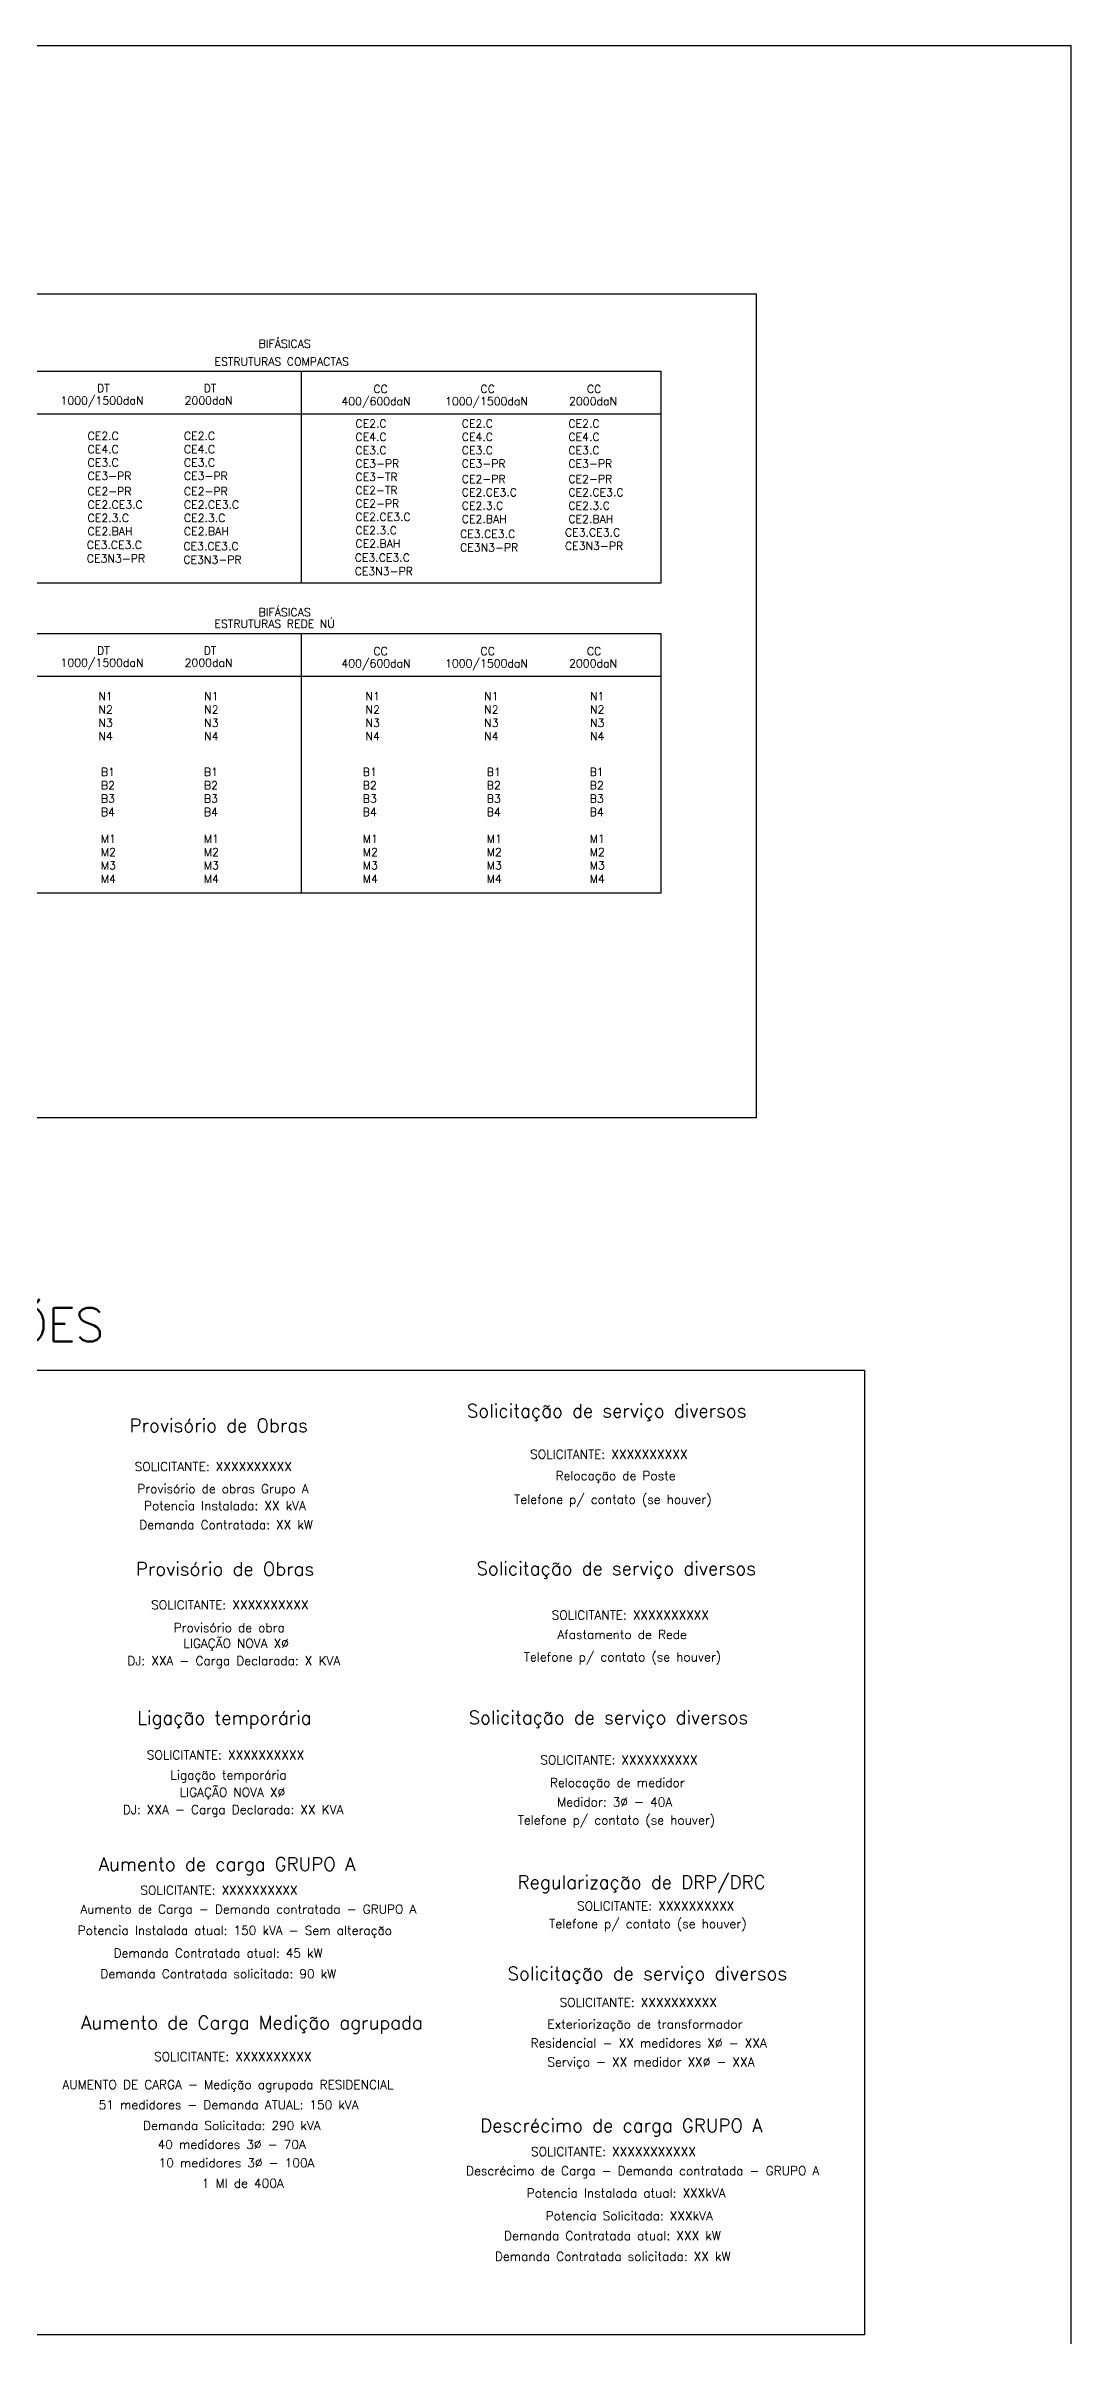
# Model space of a CAD drawing. Header units: millimetres. Extents: x 834033 to 836936, y 7531751 to 7534076.
# Drawn here: x 835216 to 835446, y 7533254 to 7533769 of the extents above; entities that cross this region are included whole.
import ezdxf
from ezdxf.enums import TextEntityAlignment as Align

# ---------------------------------------------------------------- set-up
doc = ezdxf.new("R2010")
doc.units = ezdxf.units.MM
for name, color, linetype, lineweight in [('DES-REDE-BT', 3, 'Continuous', 15), ('Nomeclatura_Existente', 2, 'Continuous', 13), ('REDE BT', 2, 'Continuous', 15), ('REDE MT', 4, 'Continuous', 25)]:
    doc.layers.add(name, color=color, linetype=linetype, lineweight=lineweight)
doc.layers.add('DESENHO', color=2, linetype='Continuous')
doc.layers.add('REDE-BT', color=2, linetype='Continuous')
doc.styles.add('Nome. Existente', font='romans.shx', dxfattribs={"height": 2})
doc.styles.add('REGUA120', font='ROMANS.SHX', dxfattribs={"height": 3})
doc.styles.add('ROMANS', font='ROMANS.shx', dxfattribs={"height": 1.8})

# ---------------------------------------------------------------- blocks, each defined once
blk = doc.blocks.new('CE2_DT_1000_1500_BI')
at = {"layer": 'REDE BT', "style": 'ROMANS'}
blk.add_text('CE2.C', height=1.8, dxfattribs=at).set_placement((1016.85, 1448.65))
blk = doc.blocks.new('CE4_DT_1000_1500_BI')
at = {"layer": 'REDE BT', "style": 'ROMANS'}
blk.add_text('CE4.C', height=1.8, dxfattribs=at).set_placement((1016.85, 1445.65))
blk = doc.blocks.new('CE3_DT_1000_1500_BI')
at = {"layer": 'REDE BT', "style": 'ROMANS'}
blk.add_text('CE3.C', height=1.8, dxfattribs=at).set_placement((1016.85, 1442.65))
blk = doc.blocks.new('CE3PR_DT_1000_1500_BI')
at = {"layer": 'REDE BT', "style": 'ROMANS'}
blk.add_text('CE3-PR', height=1.8, dxfattribs=at).set_placement((1016.85, 1439.65))
blk = doc.blocks.new('CE2PR_DT_1000_1500_BI')
at = {"layer": 'REDE BT', "style": 'ROMANS'}
blk.add_text('CE2-PR', height=1.8, dxfattribs=at).set_placement((1016.85, 1436.19))
blk = doc.blocks.new('CE2CE3_DT_1000_1500_BI')
at = {"layer": 'REDE BT', "style": 'ROMANS'}
blk.add_text('CE2.CE3.C', height=1.8, dxfattribs=at).set_placement((1016.85, 1433.19))
blk = doc.blocks.new('CE23_DT_1000_1500_BI')
at = {"layer": 'REDE BT', "style": 'ROMANS'}
blk.add_text('CE2.3.C', height=1.8, dxfattribs=at).set_placement((1016.85, 1430.19))
blk = doc.blocks.new('CE2BAH_DT_1000_1500_BI')
at = {"layer": 'REDE BT', "style": 'ROMANS'}
blk.add_text('CE2.BAH', height=1.8, dxfattribs=at).set_placement((1016.85, 1427.19))
blk = doc.blocks.new('CE3CE3_DT_1000_1500_BI')
at = {"layer": 'REDE BT', "style": 'ROMANS'}
blk.add_text('CE3.CE3.C', height=1.8, dxfattribs=at).set_placement((1016.68, 1424.13))
blk = doc.blocks.new('CE3N3_DT_1000_1500_BI')
at = {"layer": 'REDE BT', "style": 'ROMANS'}
blk.add_text('CE3N3-PR', height=1.8, dxfattribs=at).set_placement((1016.68, 1421.07))
blk = doc.blocks.new('CE2_DT_2000_BI')
at = {"layer": 'REDE BT', "style": 'ROMANS'}
blk.add_text('CE2.C', height=1.8, dxfattribs=at).set_placement((1038.52, 1448.65))
blk = doc.blocks.new('CE4_DT_2000_BI')
at = {"layer": 'REDE BT', "style": 'ROMANS'}
blk.add_text('CE4.C', height=1.8, dxfattribs=at).set_placement((1038.52, 1445.65))
blk = doc.blocks.new('CE3_DT_2000_BI')
at = {"layer": 'REDE BT', "style": 'ROMANS'}
blk.add_text('CE3.C', height=1.8, dxfattribs=at).set_placement((1038.52, 1442.65))
blk = doc.blocks.new('CE3PR_DT_2000_BI')
at = {"layer": 'REDE BT', "style": 'ROMANS'}
blk.add_text('CE3-PR', height=1.8, dxfattribs=at).set_placement((1038.52, 1439.65))
blk = doc.blocks.new('CE2PR_DT_2000_BI')
at = {"layer": 'REDE BT', "style": 'ROMANS'}
blk.add_text('CE2-PR', height=1.8, dxfattribs=at).set_placement((1038.52, 1436.19))
blk = doc.blocks.new('CE2CE3_DT_2000_BI')
at = {"layer": 'REDE BT', "style": 'ROMANS'}
blk.add_text('CE2.CE3.C', height=1.8, dxfattribs=at).set_placement((1038.52, 1433.19))
blk = doc.blocks.new('CE23_DT_2000_BI')
at = {"layer": 'REDE BT', "style": 'ROMANS'}
blk.add_text('CE2.3.C', height=1.8, dxfattribs=at).set_placement((1038.52, 1430.19))
blk = doc.blocks.new('CE2BAH_DT_2000_BI')
at = {"layer": 'REDE BT', "style": 'ROMANS'}
blk.add_text('CE2.BAH', height=1.8, dxfattribs=at).set_placement((1038.52, 1427.19))
blk = doc.blocks.new('CE3CE3_DT_2000_BI')
at = {"layer": 'REDE BT', "style": 'ROMANS'}
blk.add_text('CE3.CE3.C', height=1.8, dxfattribs=at).set_placement((1038.4, 1423.85))
blk = doc.blocks.new('CE3N3_DT_2000_BI')
at = {"layer": 'REDE BT', "style": 'ROMANS'}
blk.add_text('CE3N3-PR', height=1.8, dxfattribs=at).set_placement((1038.4, 1420.8))
blk = doc.blocks.new('CE2_CC_BI')
at = {"layer": 'DES-REDE-BT', "style": 'ROMANS'}
blk.add_text('CE2.C', height=1.8, dxfattribs=at).set_placement((1077.11, 1451.42))
blk = doc.blocks.new('CE4_CC_BI')
at = {"layer": 'DES-REDE-BT', "style": 'ROMANS'}
blk.add_text('CE4.C', height=1.8, dxfattribs=at).set_placement((1077.11, 1448.42))
blk = doc.blocks.new('CE3_CC_BI')
at = {"layer": 'DES-REDE-BT', "style": 'ROMANS'}
blk.add_text('CE3.C', height=1.8, dxfattribs=at).set_placement((1077.11, 1445.42))
blk = doc.blocks.new('CE3PR_CC_BI')
at = {"layer": 'DES-REDE-BT', "style": 'ROMANS'}
blk.add_text('CE3-PR', height=1.8, dxfattribs=at).set_placement((1077.11, 1442.42))
blk = doc.blocks.new('CE2TR_CC_BI')
at = {"layer": 'DES-REDE-BT', "style": 'ROMANS'}
blk.add_text('CE2-TR', height=1.8, dxfattribs=at).set_placement((1077.11, 1436.42))
blk = doc.blocks.new('CE2PR_CC_BI')
at = {"layer": 'DES-REDE-BT', "style": 'ROMANS'}
blk.add_text('CE2-PR', height=1.8, dxfattribs=at).set_placement((1077.11, 1433.42))
blk = doc.blocks.new('CE2CE3_CC_BI')
at = {"layer": 'DES-REDE-BT', "style": 'ROMANS'}
blk.add_text('CE2.CE3.C', height=1.8, dxfattribs=at).set_placement((1077.11, 1430.42))
blk = doc.blocks.new('CE2BAH_CC_BI')
at = {"layer": 'DES-REDE-BT', "style": 'ROMANS'}
blk.add_text('CE2.BAH', height=1.8, dxfattribs=at).set_placement((1077.11, 1424.42))
blk = doc.blocks.new('CE3CE3_CC_BI')
at = {"layer": 'DES-REDE-BT', "style": 'ROMANS'}
blk.add_text('CE3.CE3.C', height=1.8, dxfattribs=at).set_placement((1076.94, 1421.27))
blk = doc.blocks.new('CE3N3_CC_BI')
at = {"layer": 'DES-REDE-BT', "style": 'ROMANS'}
blk.add_text('CE3N3-PR', height=1.8, dxfattribs=at).set_placement((1076.94, 1418.21))
blk = doc.blocks.new('CE2_CC_1000_1500_BI')
at = {"layer": 'DES-REDE-BT', "style": 'ROMANS'}
blk.add_text('CE2.C', height=1.8, dxfattribs=at).set_placement((1101.03, 1451.42))
blk = doc.blocks.new('CE4_CC_1000_1500_BI')
at = {"layer": 'DES-REDE-BT', "style": 'ROMANS'}
blk.add_text('CE4.C', height=1.8, dxfattribs=at).set_placement((1101.03, 1448.42))
blk = doc.blocks.new('CE3_CC_1000_1500_BI')
at = {"layer": 'DES-REDE-BT', "style": 'ROMANS'}
blk.add_text('CE3.C', height=1.8, dxfattribs=at).set_placement((1101.03, 1445.42))
blk = doc.blocks.new('CE3PR_CC_1000_1500_BI')
at = {"layer": 'DES-REDE-BT', "style": 'ROMANS'}
blk.add_text('CE3-PR', height=1.8, dxfattribs=at).set_placement((1101.03, 1442.42))
blk = doc.blocks.new('CE2PR_CC_1000_1500_BI')
at = {"layer": 'DES-REDE-BT', "style": 'ROMANS'}
blk.add_text('CE2-PR', height=1.8, dxfattribs=at).set_placement((1101.03, 1438.95))
blk = doc.blocks.new('CE2CE3_CC_1000_1500_BI')
at = {"layer": 'DES-REDE-BT', "style": 'ROMANS'}
blk.add_text('CE2.CE3.C', height=1.8, dxfattribs=at).set_placement((1101.03, 1435.95))
blk = doc.blocks.new('CE23_CC_1000_1500_BI')
at = {"layer": 'DES-REDE-BT', "style": 'ROMANS'}
blk.add_text('CE2.3.C', height=1.8, dxfattribs=at).set_placement((1101.03, 1432.95))
blk = doc.blocks.new('CE2BAH_CC_1000_1500_BI')
at = {"layer": 'DES-REDE-BT', "style": 'ROMANS'}
blk.add_text('CE2.BAH', height=1.8, dxfattribs=at).set_placement((1101.03, 1429.95))
blk = doc.blocks.new('CE3CE3_CC_1000_1500_BI')
at = {"layer": 'DES-REDE-BT', "style": 'ROMANS'}
blk.add_text('CE3.CE3.C', height=1.8, dxfattribs=at).set_placement((1100.64, 1426.6))
blk = doc.blocks.new('CE3N3_CC_1000_1500_BI')
at = {"layer": 'DES-REDE-BT', "style": 'ROMANS'}
blk.add_text('CE3N3-PR', height=1.8, dxfattribs=at).set_placement((1100.64, 1423.55))
blk = doc.blocks.new('CE2_CC_2000_BI')
at = {"layer": 'DES-REDE-BT', "style": 'ROMANS'}
blk.add_text('CE2.C', height=1.8, dxfattribs=at).set_placement((1125.01, 1451.42))
blk = doc.blocks.new('CE4_CC_2000_BI')
at = {"layer": 'DES-REDE-BT', "style": 'ROMANS'}
blk.add_text('CE4.C', height=1.8, dxfattribs=at).set_placement((1125.01, 1448.42))
blk = doc.blocks.new('CE3_CC_2000_BI')
at = {"layer": 'DES-REDE-BT', "style": 'ROMANS'}
blk.add_text('CE3.C', height=1.8, dxfattribs=at).set_placement((1125.01, 1445.42))
blk = doc.blocks.new('CE3PR_CC_2000_BI')
at = {"layer": 'DES-REDE-BT', "style": 'ROMANS'}
blk.add_text('CE3-PR', height=1.8, dxfattribs=at).set_placement((1125.01, 1442.42))
blk = doc.blocks.new('CE2PR_CC_2000_BI')
at = {"layer": 'DES-REDE-BT', "style": 'ROMANS'}
blk.add_text('CE2-PR', height=1.8, dxfattribs=at).set_placement((1125.01, 1438.95))
blk = doc.blocks.new('CE2CE3_CC_2000_BI')
at = {"layer": 'DES-REDE-BT', "style": 'ROMANS'}
blk.add_text('CE2.CE3.C', height=1.8, dxfattribs=at).set_placement((1125.01, 1435.95))
blk = doc.blocks.new('CE23_CC_2000_BI')
at = {"layer": 'DES-REDE-BT', "style": 'ROMANS'}
blk.add_text('CE2.3.C', height=1.8, dxfattribs=at).set_placement((1125.01, 1432.95))
blk = doc.blocks.new('CE2BAH_CC_2000_BI')
at = {"layer": 'DES-REDE-BT', "style": 'ROMANS'}
blk.add_text('CE2.BAH', height=1.8, dxfattribs=at).set_placement((1125.01, 1429.95))
blk = doc.blocks.new('CE3CE3_CC_2000_BI')
at = {"layer": 'DES-REDE-BT', "style": 'ROMANS'}
blk.add_text('CE3.CE3.C', height=1.8, dxfattribs=at).set_placement((1124.24, 1426.94))
blk = doc.blocks.new('CE3N3_CC_2000_BI')
at = {"layer": 'DES-REDE-BT', "style": 'ROMANS'}
blk.add_text('CE3N3-PR', height=1.8, dxfattribs=at).set_placement((1124.24, 1423.89))
blk = doc.blocks.new('N1_CC_BI')
at = {"layer": 'DES-REDE-BT', "style": 'ROMANS'}
blk.add_text('N1', height=1.8, dxfattribs=at).set_placement((992.03, 1390.09))
blk = doc.blocks.new('N2_CC_BI')
at = {"layer": 'DES-REDE-BT', "style": 'ROMANS'}
blk.add_text('N2', height=1.8, dxfattribs=at).set_placement((1079.36, 1387.09))
blk = doc.blocks.new('N3_CC_BI')
at = {"layer": 'DES-REDE-BT', "style": 'ROMANS'}
blk.add_text('N3', height=1.8, dxfattribs=at).set_placement((1079.36, 1384.09))
blk = doc.blocks.new('N4_CC_BI')
at = {"layer": 'DES-REDE-BT', "style": 'ROMANS'}
blk.add_text('N4', height=1.8, dxfattribs=at).set_placement((1079.36, 1381.09))
blk = doc.blocks.new('B1_CC_BI')
at = {"layer": 'DES-REDE-BT', "style": 'ROMANS'}
blk.add_text('B1', height=1.8, dxfattribs=at).set_placement((1078.75, 1373.05))
blk = doc.blocks.new('B2_CC_BI')
at = {"layer": 'DES-REDE-BT', "style": 'ROMANS'}
blk.add_text('B2', height=1.8, dxfattribs=at).set_placement((1078.75, 1370.05))
blk = doc.blocks.new('B3_CC_BI')
at = {"layer": 'DES-REDE-BT', "style": 'ROMANS'}
blk.add_text('B3', height=1.8, dxfattribs=at).set_placement((1078.75, 1367.05))
blk = doc.blocks.new('B4_CC_BI')
at = {"layer": 'DES-REDE-BT', "style": 'ROMANS'}
blk.add_text('B4', height=1.8, dxfattribs=at).set_placement((1078.75, 1364.05))
blk = doc.blocks.new('M1_CC_BI')
at = {"layer": 'DES-REDE-BT', "style": 'ROMANS'}
blk.add_text('M1', height=1.8, dxfattribs=at).set_placement((1078.75, 1358.05))
blk = doc.blocks.new('M2_CC_BI')
at = {"layer": 'DES-REDE-BT', "style": 'ROMANS'}
blk.add_text('M2', height=1.8, dxfattribs=at).set_placement((1078.75, 1355.05))
blk = doc.blocks.new('M3_CC_BI')
at = {"layer": 'DES-REDE-BT', "style": 'ROMANS'}
blk.add_text('M3', height=1.8, dxfattribs=at).set_placement((1078.75, 1352.05))
blk = doc.blocks.new('M4_CC_BI')
at = {"layer": 'DES-REDE-BT', "style": 'ROMANS'}
blk.add_text('M4', height=1.8, dxfattribs=at).set_placement((1078.75, 1349.05))
blk = doc.blocks.new('N1_CC_1000_1500_BI')
at = {"layer": 'DES-REDE-BT', "style": 'ROMANS'}
blk.add_text('N1', height=1.8, dxfattribs=at).set_placement((1106.06, 1390.09))
blk = doc.blocks.new('N2_CC_1000_1500_BI')
at = {"layer": 'DES-REDE-BT', "style": 'ROMANS'}
blk.add_text('N2', height=1.8, dxfattribs=at).set_placement((1106.06, 1387.09))
blk = doc.blocks.new('N3_CC_1000_1500_BI')
at = {"layer": 'DES-REDE-BT', "style": 'ROMANS'}
blk.add_text('N3', height=1.8, dxfattribs=at).set_placement((1106.06, 1384.09))
blk = doc.blocks.new('N4_CC_1000_1500_BI')
at = {"layer": 'DES-REDE-BT', "style": 'ROMANS'}
blk.add_text('N4', height=1.8, dxfattribs=at).set_placement((1106.06, 1381.09))
blk = doc.blocks.new('B1_CC_1000_1500_BI')
at = {"layer": 'DES-REDE-BT', "style": 'ROMANS'}
blk.add_text('B1', height=1.8, dxfattribs=at).set_placement((1106.64, 1373.05))
blk = doc.blocks.new('B2_CC_1000_1500_BI')
at = {"layer": 'DES-REDE-BT', "style": 'ROMANS'}
blk.add_text('B2', height=1.8, dxfattribs=at).set_placement((1106.64, 1370.05))
blk = doc.blocks.new('B3_CC_1000_1500_BI')
at = {"layer": 'DES-REDE-BT', "style": 'ROMANS'}
blk.add_text('B3', height=1.8, dxfattribs=at).set_placement((1106.64, 1367.05))
blk = doc.blocks.new('B4_CC_1000_1500_BI')
at = {"layer": 'DES-REDE-BT', "style": 'ROMANS'}
blk.add_text('B4', height=1.8, dxfattribs=at).set_placement((1106.64, 1364.05))
blk = doc.blocks.new('M1_CC_1000_1500_BI')
at = {"layer": 'DES-REDE-BT', "style": 'ROMANS'}
blk.add_text('M1', height=1.8, dxfattribs=at).set_placement((1106.64, 1358.05))
blk = doc.blocks.new('M2_CC_1000_1500_BI')
at = {"layer": 'DES-REDE-BT', "style": 'ROMANS'}
blk.add_text('M2', height=1.8, dxfattribs=at).set_placement((1106.64, 1355.05))
blk = doc.blocks.new('M3_CC_1000_1500_BI')
at = {"layer": 'DES-REDE-BT', "style": 'ROMANS'}
blk.add_text('M3', height=1.8, dxfattribs=at).set_placement((1106.64, 1352.05))
blk = doc.blocks.new('M4_CC_1000_1500_BI')
at = {"layer": 'DES-REDE-BT', "style": 'ROMANS'}
blk.add_text('M4', height=1.8, dxfattribs=at).set_placement((1106.64, 1349.05))
blk = doc.blocks.new('N1_CC_2000_BI')
at = {"layer": 'DES-REDE-BT', "style": 'ROMANS'}
blk.add_text('N1', height=1.8, dxfattribs=at).set_placement((1129.87, 1390.09))
blk = doc.blocks.new('N2_CC_2000_BI')
at = {"layer": 'DES-REDE-BT', "style": 'ROMANS'}
blk.add_text('N2', height=1.8, dxfattribs=at).set_placement((1129.87, 1387.09))
blk = doc.blocks.new('N3_CC_2000_BI')
at = {"layer": 'DES-REDE-BT', "style": 'ROMANS'}
blk.add_text('N3', height=1.8, dxfattribs=at).set_placement((1129.87, 1384.09))
blk = doc.blocks.new('N4_CC_2000_BI')
at = {"layer": 'DES-REDE-BT', "style": 'ROMANS'}
blk.add_text('N4', height=1.8, dxfattribs=at).set_placement((1129.87, 1381.09))
blk = doc.blocks.new('B1_CC_2000_BI')
at = {"layer": 'DES-REDE-BT', "style": 'ROMANS'}
blk.add_text('B1', height=1.8, dxfattribs=at).set_placement((1129.8, 1373.05))
blk = doc.blocks.new('B2_CC_2000_BI')
at = {"layer": 'DES-REDE-BT', "style": 'ROMANS'}
blk.add_text('B2', height=1.8, dxfattribs=at).set_placement((1129.8, 1370.05))
blk = doc.blocks.new('B3_CC_2000_BI')
at = {"layer": 'DES-REDE-BT', "style": 'ROMANS'}
blk.add_text('B3', height=1.8, dxfattribs=at).set_placement((1129.8, 1367.05))
blk = doc.blocks.new('B4_CC_2000_BI')
at = {"layer": 'DES-REDE-BT', "style": 'ROMANS'}
blk.add_text('B4', height=1.8, dxfattribs=at).set_placement((1129.8, 1364.05))
blk = doc.blocks.new('M1_CC_2000_BI')
at = {"layer": 'DES-REDE-BT', "style": 'ROMANS'}
blk.add_text('M1', height=1.8, dxfattribs=at).set_placement((1129.8, 1358.05))
blk = doc.blocks.new('M2_CC_2000_BI')
at = {"layer": 'DES-REDE-BT', "style": 'ROMANS'}
blk.add_text('M2', height=1.8, dxfattribs=at).set_placement((1129.8, 1355.05))
blk = doc.blocks.new('M3_CC_2000_BI')
at = {"layer": 'DES-REDE-BT', "style": 'ROMANS'}
blk.add_text('M3', height=1.8, dxfattribs=at).set_placement((1129.8, 1352.05))
blk = doc.blocks.new('M4_CC_2000_BI')
at = {"layer": 'DES-REDE-BT', "style": 'ROMANS'}
blk.add_text('M4', height=1.8, dxfattribs=at).set_placement((1129.8, 1349.05))
blk = doc.blocks.new('N1_DT_1000_1500_BI')
at = {"layer": 'REDE-BT', "style": 'ROMANS'}
blk.add_text('N1', height=1.8, dxfattribs=at).set_placement((1019.27, 1390.09))
blk = doc.blocks.new('N2_DT_1000_1500_BI')
at = {"layer": 'REDE-BT', "style": 'ROMANS'}
blk.add_text('N2', height=1.8, dxfattribs=at).set_placement((1019.27, 1387.09))
blk = doc.blocks.new('N3_DT_1000_1500_BI')
at = {"layer": 'REDE-BT', "style": 'ROMANS'}
blk.add_text('N3', height=1.8, dxfattribs=at).set_placement((1019.27, 1384.09))
blk = doc.blocks.new('N4_DT_1000_1500_BI')
at = {"layer": 'REDE-BT', "style": 'ROMANS'}
blk.add_text('N4', height=1.8, dxfattribs=at).set_placement((1019.27, 1381.09))
blk = doc.blocks.new('B1_DT_1000_1500_BI')
at = {"layer": 'REDE-BT', "style": 'ROMANS'}
blk.add_text('B1', height=1.8, dxfattribs=at).set_placement((1019.84, 1373.05))
blk = doc.blocks.new('B2_DT_1000_1500_BI')
at = {"layer": 'REDE-BT', "style": 'ROMANS'}
blk.add_text('B2', height=1.8, dxfattribs=at).set_placement((1019.84, 1370.05))
blk = doc.blocks.new('B3_DT_1000_1500_BI')
at = {"layer": 'REDE-BT', "style": 'ROMANS'}
blk.add_text('B3', height=1.8, dxfattribs=at).set_placement((1019.84, 1367.05))
blk = doc.blocks.new('B4_DT_1000_1500_BI')
at = {"layer": 'REDE-BT', "style": 'ROMANS'}
blk.add_text('B4', height=1.8, dxfattribs=at).set_placement((1019.84, 1364.05))
blk = doc.blocks.new('M1_DT_1000_1500_BI')
at = {"layer": 'REDE-BT', "style": 'ROMANS'}
blk.add_text('M1', height=1.8, dxfattribs=at).set_placement((1019.84, 1358.05))
blk = doc.blocks.new('M2_DT_1000_1500_BI')
at = {"layer": 'REDE-BT', "style": 'ROMANS'}
blk.add_text('M2', height=1.8, dxfattribs=at).set_placement((1019.84, 1355.05))
blk = doc.blocks.new('M3_DT_1000_1500_BI')
at = {"layer": 'REDE-BT', "style": 'ROMANS'}
blk.add_text('M3', height=1.8, dxfattribs=at).set_placement((1019.84, 1352.05))
blk = doc.blocks.new('M4_DT_1000_1500_BI')
at = {"layer": 'REDE-BT', "style": 'ROMANS'}
blk.add_text('M4', height=1.8, dxfattribs=at).set_placement((1019.84, 1349.05))
blk = doc.blocks.new('N1_DT_2000_BI')
at = {"layer": 'REDE-BT', "style": 'ROMANS'}
blk.add_text('N1', height=1.8, dxfattribs=at).set_placement((1043.07, 1390.09))
blk = doc.blocks.new('N2_DT_2000_BI')
at = {"layer": 'REDE-BT', "style": 'ROMANS'}
blk.add_text('N2', height=1.8, dxfattribs=at).set_placement((1043.07, 1387.09))
blk = doc.blocks.new('N3_DT_2000_BI')
at = {"layer": 'REDE-BT', "style": 'ROMANS'}
blk.add_text('N3', height=1.8, dxfattribs=at).set_placement((1043.07, 1384.09))
blk = doc.blocks.new('N4_DT_2000_BI')
at = {"layer": 'REDE-BT', "style": 'ROMANS'}
blk.add_text('N4', height=1.8, dxfattribs=at).set_placement((1043.07, 1381.09))
blk = doc.blocks.new('B1_DT_2000_BI')
at = {"layer": 'REDE-BT', "style": 'ROMANS'}
blk.add_text('B1', height=1.8, dxfattribs=at).set_placement((1043.01, 1373.05))
blk = doc.blocks.new('B2_DT_2000_BI')
at = {"layer": 'REDE-BT', "style": 'ROMANS'}
blk.add_text('B2', height=1.8, dxfattribs=at).set_placement((1043.01, 1370.05))
blk = doc.blocks.new('B3_DT_2000_BI')
at = {"layer": 'REDE-BT', "style": 'ROMANS'}
blk.add_text('B3', height=1.8, dxfattribs=at).set_placement((1043.01, 1367.05))
blk = doc.blocks.new('B4_DT_2000_BI')
at = {"layer": 'REDE-BT', "style": 'ROMANS'}
blk.add_text('B4', height=1.8, dxfattribs=at).set_placement((1043.01, 1364.05))
blk = doc.blocks.new('M1_DT_2000_BI')
at = {"layer": 'REDE-BT', "style": 'ROMANS'}
blk.add_text('M1', height=1.8, dxfattribs=at).set_placement((1043.01, 1358.05))
blk = doc.blocks.new('M2_DT_2000_BI')
at = {"layer": 'REDE-BT', "style": 'ROMANS'}
blk.add_text('M2', height=1.8, dxfattribs=at).set_placement((1043.01, 1355.05))
blk = doc.blocks.new('M3_DT_2000_BI')
at = {"layer": 'REDE-BT', "style": 'ROMANS'}
blk.add_text('M3', height=1.8, dxfattribs=at).set_placement((1043.01, 1352.05))
blk = doc.blocks.new('M4_DT_2000_BI')
at = {"layer": 'REDE-BT', "style": 'ROMANS'}
blk.add_text('M4', height=1.8, dxfattribs=at).set_placement((1043.01, 1349.05))

msp = doc.modelspace()

# ---------------------------------------------------------------- linework, layer by layer
for p, q in [((835273.29, 7533696.163), (835273.29, 7533648.468)), ((835192.395, 7533686.547), (835354.186, 7533686.547)), ((835273.29, 7533637.183), (835273.29, 7533578.769)), ((835192.395, 7533627.567), (835354.186, 7533627.567))]:
    msp.add_line(p, q)
msp.add_lwpolyline([(834468.174, 7533084.986), (834468.174, 7533066.409), (835446.483, 7533066.409), (835446.483, 7533769.359), (834468.174, 7533769.359), (834468.174, 7533222.864)])
for points in [[(834898.614, 7533713.551), (835375.609, 7533713.551), (835375.609, 7533528.185), (834898.614, 7533528.185)], [(835192.395, 7533696.163), (835354.186, 7533696.163), (835354.186, 7533648.468), (835192.395, 7533648.468)], [(835192.395, 7533637.183), (835354.186, 7533637.183), (835354.186, 7533578.769), (835192.395, 7533578.769)], [(835105.54, 7533471.432), (835400.011, 7533471.432), (835400.011, 7533254.459), (835105.54, 7533254.459)]]:
    msp.add_lwpolyline(points, close=True)

# ---------------------------------------------------------------- block references
for name in ['CE2_DT_1000_1500_BI', 'CE2_DT_2000_BI', 'CE2_CC_BI', 'CE4_CC_BI', 'CE2_CC_1000_1500_BI', 'CE4_CC_1000_1500_BI', 'CE2_CC_2000_BI', 'CE4_CC_2000_BI', 'CE4_DT_1000_1500_BI', 'CE4_DT_2000_BI', 'CE3_CC_BI', 'CE3_CC_1000_1500_BI', 'CE3_CC_2000_BI', 'CE3_DT_1000_1500_BI', 'CE3PR_DT_1000_1500_BI', 'CE3_DT_2000_BI', 'CE3PR_DT_2000_BI', 'CE3PR_CC_BI', 'CE3PR_CC_1000_1500_BI', 'CE2PR_CC_1000_1500_BI', 'CE3PR_CC_2000_BI', 'CE2PR_CC_2000_BI', 'CE2PR_DT_1000_1500_BI', 'CE2CE3_DT_1000_1500_BI', 'CE2PR_DT_2000_BI', 'CE2CE3_DT_2000_BI', 'CE2TR_CC_BI', 'CE2PR_CC_BI', 'CE2CE3_CC_1000_1500_BI', 'CE23_CC_1000_1500_BI', 'CE2CE3_CC_2000_BI', 'CE23_CC_2000_BI', 'CE23_DT_1000_1500_BI', 'CE23_DT_2000_BI', 'CE2CE3_CC_BI', 'CE2BAH_CC_1000_1500_BI', 'CE2BAH_CC_2000_BI', 'CE3CE3_DT_1000_1500_BI', 'CE2BAH_DT_1000_1500_BI', 'CE3CE3_DT_2000_BI', 'CE2BAH_DT_2000_BI', 'CE2BAH_CC_BI', 'CE3CE3_CC_1000_1500_BI', 'CE3N3_CC_1000_1500_BI', 'CE3CE3_CC_2000_BI', 'CE3N3_CC_2000_BI', 'CE3N3_DT_1000_1500_BI', 'CE3N3_DT_2000_BI', 'CE3CE3_CC_BI', 'CE3N3_CC_BI', 'N1_DT_1000_1500_BI', 'N2_DT_1000_1500_BI', 'N1_DT_2000_BI', 'N2_DT_2000_BI', 'N2_CC_BI', 'N1_CC_1000_1500_BI', 'N2_CC_1000_1500_BI', 'N1_CC_2000_BI', 'N2_CC_2000_BI', 'N3_DT_1000_1500_BI', 'N3_DT_2000_BI', 'N3_CC_BI', 'N3_CC_1000_1500_BI', 'N3_CC_2000_BI', 'N4_DT_1000_1500_BI', 'N4_DT_2000_BI', 'N4_CC_BI', 'N4_CC_1000_1500_BI', 'N4_CC_2000_BI', 'B1_DT_1000_1500_BI', 'B1_DT_2000_BI', 'B1_CC_BI', 'B1_CC_1000_1500_BI', 'B1_CC_2000_BI', 'B2_DT_1000_1500_BI', 'B3_DT_1000_1500_BI', 'B2_DT_2000_BI', 'B3_DT_2000_BI', 'B2_CC_BI', 'B3_CC_BI', 'B2_CC_1000_1500_BI', 'B3_CC_1000_1500_BI', 'B2_CC_2000_BI', 'B3_CC_2000_BI', 'B4_DT_1000_1500_BI', 'B4_DT_2000_BI', 'B4_CC_BI', 'B4_CC_1000_1500_BI', 'B4_CC_2000_BI', 'M1_DT_1000_1500_BI', 'M1_DT_2000_BI', 'M1_CC_BI', 'M1_CC_1000_1500_BI', 'M1_CC_2000_BI', 'M2_DT_1000_1500_BI', 'M3_DT_1000_1500_BI', 'M2_DT_2000_BI', 'M3_DT_2000_BI', 'M2_CC_BI', 'M3_CC_BI', 'M3_CC_BI', 'M2_CC_1000_1500_BI', 'M3_CC_1000_1500_BI', 'M2_CC_2000_BI', 'M3_CC_2000_BI', 'M4_DT_1000_1500_BI', 'M4_DT_2000_BI', 'M4_CC_BI', 'M4_CC_1000_1500_BI', 'M4_CC_2000_BI']:
    msp.add_blockref(name, (834208.357, 7532232.056))
at = {"layer": 'DES-REDE-BT'}
msp.add_blockref('N1_CC_BI', (834295.689, 7532232.056), dxfattribs=at)

# ---------------------------------------------------------------- texts
at = {"attachment_point": 1, "style": 'ROMANS'}
for s, width, gutter_width, insert, char_height in [('ESTRUTURAS COMPACTAS', 45.6084, 9, (835253.75, 7533699.226), 1.8), ('DT', 17.43328, 9, (835227.329, 7533693.214), 1.8), ('DT', 17.43328, 9, (835251.311, 7533693.214), 1.8), ('CC', 17.43328, 9, (835289.498, 7533693.06), 1.8), ('CC', 17.43328, 9, (835313.585, 7533693.06), 1.8), ('CC', 17.43328, 9, (835337.544, 7533693.06), 1.8), ('1000/1500daN', 7.50761, 9, (835219.118, 7533690.464), 1.8), ('2000daN', 7.50761, 9, (835247.029, 7533690.464), 1.8), ('400/600daN', 7.50761, 9, (835282.306, 7533690.309), 1.8), ('1000/1500daN', 7.50761, 9, (835305.617, 7533690.309), 1.8), ('2000daN', 7.50761, 9, (835333.528, 7533690.309), 1.8), ('ESTRUTURAS REDE NÚ', 45.6084, 9, (835253.75, 7533640.246), 1.8), ('1000/1500daN', 7.50761, 9, (835219.118, 7533631.484), 1.8), ('DT', 17.43328, 9, (835227.329, 7533634.235), 1.8), ('2000daN', 7.50761, 9, (835247.029, 7533631.484), 1.8), ('DT', 17.43328, 9, (835251.311, 7533634.235), 1.8), ('400/600daN', 7.50761, 9, (835282.306, 7533631.33), 1.8), ('CC', 17.43328, 9, (835289.498, 7533634.081), 1.8), ('1000/1500daN', 7.50761, 9, (835305.617, 7533631.33), 1.8), ('CC', 17.43328, 9, (835313.585, 7533634.081), 1.8), ('2000daN', 7.50761, 9, (835333.528, 7533631.33), 1.8), ('CC', 17.43328, 9, (835337.544, 7533634.081), 1.8), ('TIPOS DE SOLICITAÇÕES', 601.34807, 37.89, (835108.433, 7533485.476), 7.578)]:
    msp.add_mtext_dynamic_manual_height_columns(s, width=width, gutter_width=gutter_width, heights=[0], dxfattribs=dict(at, insert=insert, char_height=char_height))
at = {"layer": 'DES-REDE-BT', "style": 'ROMANS'}
for s, p in [('CE3-TR', (835285.464, 7533671.471)), ('CE2.3.C', (835285.464, 7533659.471))]:
    msp.add_text(s, height=1.8, dxfattribs=at).set_placement(p)
at = {"layer": 'DESENHO', "color": 3, "style": 'REGUA120'}
for s, p in [('Provisório de Obras', (835254.713, 7533457.522)), ('Solicitação de serviço diversos', (835341.974, 7533460.808)), ('Provisório de Obras', (835256.126, 7533425.242)), ('Solicitação de serviço diversos', (835344.128, 7533425.371)), ('Ligação temporária', (835255.983, 7533391.755)), ('Solicitação de serviço diversos', (835342.363, 7533391.811)), ('Aumento de carga GRUPO A', (835256.556, 7533358.848)), ('Regularização de DRP/DRC', (835349.842, 7533354.788)), ('Solicitação de serviço diversos', (835351.128, 7533334.241)), ('Aumento de Carga Medição agrupada', (835262.157, 7533323.194)), ('Descrécimo de carga GRUPO A', (835345.27, 7533300.05))]:
    msp.add_text(s, height=3, dxfattribs=at).set_placement(p, align=Align.CENTER)
at = {"layer": 'Nomeclatura_Existente', "lineweight": -3, "style": 'Nome. Existente'}
for s, p in [('SOLICITANTE: XXXXXXXXXX', (835253.476, 7533449.776)), ('SOLICITANTE: XXXXXXXXXX', (835342.465, 7533452.542)), ('Provisório de obras Grupo A', (835255.654, 7533444.49)), ('Relocação de Poste', (835343.982, 7533447.427)), ('Telefone p/ contato (se houver)', (835343.385, 7533442.231)), ('SOLICITANTE: XXXXXXXXXX', (835257.204, 7533418.653)), ('Provisório de obra', (835257.067, 7533413.579)), ('SOLICITANTE: XXXXXXXXXX', (835347.315, 7533416.37)), ('LIGAÇÃO NOVA X%%C', (835258.618, 7533409.976)), ('Afastamento de Rede ', (835346.136, 7533411.99)), ('Telefone p/ contato (se houver)', (835345.539, 7533406.794)), ('SOLICITANTE: XXXXXXXXXX', (835256.231, 7533384.91)), ('SOLICITANTE: XXXXXXXXXX', (835344.749, 7533383.778)), ('Ligação temporária', (835256.924, 7533380.093)), ('Relocação de medidor', (835344.372, 7533378.43)), ('LIGAÇÃO NOVA X%%C ', (835258.475, 7533376.489)), ('Medidor: 3%%C - 40A', (835343.775, 7533374.363)), ('Telefone p/ contato (se houver)', (835344.176, 7533370.104)), ('SOLICITANTE: XXXXXXXXXX', (835254.783, 7533354.47)), ('Aumento de Carga - Demanda contratada - GRUPO A ', (835262.065, 7533349.873)), ('Telefone p/ contato (se houver)', (835351.254, 7533346.788)), ('SOLICITANTE: XXXXXXXXXX', (835353.029, 7533350.928)), ('SOLICITANTE: XXXXXXXXXX', (835349.078, 7533329.219)), ('Exteriorização de transformador', (835350.595, 7533324.105)), ('SOLICITANTE: XXXXXXXXXX', (835257.876, 7533317.052)), ('AUMENTO DE CARGA - Medição agrupada RESIDENCIAL', (835256.771, 7533310.461)), ('SOLICITANTE: XXXXXXXXXXX', (835343.498, 7533295.672)), ('Descrécimo de Carga - Demanda contratada - GRUPO A ', (835350.779, 7533291.075))]:
    msp.add_text(s, height=2, dxfattribs=at).set_placement(p, align=Align.MIDDLE)
at = {"layer": 'Nomeclatura_Existente', "color": 2, "lineweight": -3, "style": 'Nome. Existente'}
for s, p in [('Potencia Instalada: XX kVA', (835256.103, 7533441.01)), ('Demanda Contratada: XX kW', (835256.364, 7533436.678)), ('DJ: XXA - Carga Declarada: X KVA ', (835258.777, 7533405.764)), ('DJ: XXA - Carga Declarada: XX KVA ', (835258.634, 7533372.278)), ('Potencia Instalada atual: 150 kVA - Sem alteração', (835258.336, 7533345.186)), ('Demanda Contratada atual: 45 kW', (835254.581, 7533340.327)), ('Demanda Contratada solicitada: 90 kW', (835254.633, 7533335.718)), ('Residencial - XX medidores X%%C - XXA', (835351.429, 7533320.128, 0)), ('Serviço - XX medidor XX%%C - XXA', (835351.94, 7533315.59, 0)), ('51 medidores - Demanda ATUAL: 150 kVA', (835256.93, 7533306.249)), ('Demanda Solicitada: 290 kVA', (835257.662, 7533301.589)), ('40 medidores 3%%C - 70A', (835257.625, 7533297.33)), ('10 medidores 3%%C - 100A', (835258.706, 7533293.183)), ('1 MI de 400A', (835260.115, 7533288.554)), ('Potencia Instalada atual: XXXkVA ', (835347.05, 7533286.388)), ('Potencia Solicitada: XXXkVA', (835347.05, 7533281.282)), ('Demanda Contratada atual: XXX kW', (835343.296, 7533276.755)), ('Demanda Contratada solicitada: XX kW', (835343.347, 7533272.146))]:
    msp.add_text(s, height=2, dxfattribs=at).set_placement(p, align=Align.MIDDLE)
at = {"layer": 'REDE MT', "char_height": 1.8, "attachment_point": 1, "style": 'ROMANS'}
for insert in [(835263.677, 7533703.24), (835263.677, 7533642.848)]:
    msp.add_mtext_dynamic_manual_height_columns('BIFÁSICAS', width=23.09967, gutter_width=9, heights=[0], dxfattribs=dict(at, insert=insert))

doc.saveas('drawing.dxf')
